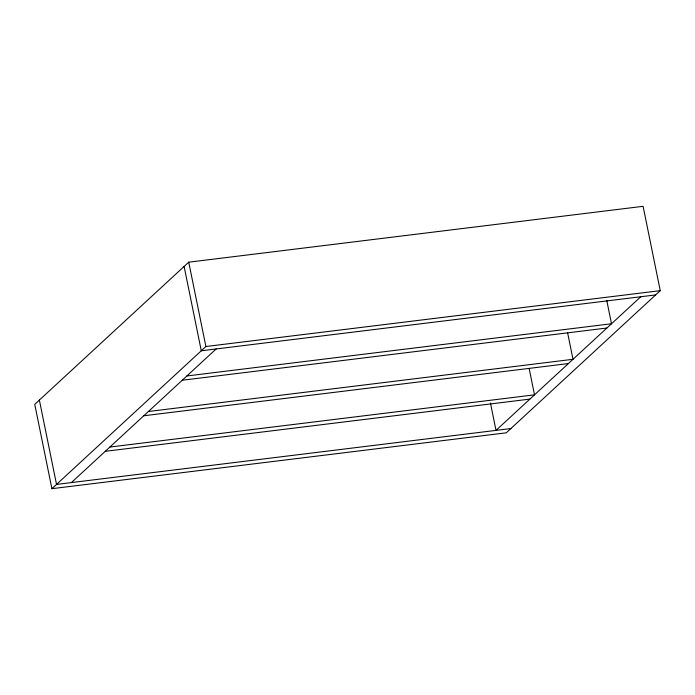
<?xml version="1.0" encoding="UTF-8"?>
<svg xmlns="http://www.w3.org/2000/svg" width="695" height="695" viewBox="0 0 695 695"><rect width="100%" height="100%" fill="white"/><g stroke="black" fill="none" stroke-linecap="round" stroke-linejoin="round"><path stroke-width="1.04" d="M188.736 262.18L34.75 404.342L51.908 488.681L506.264 432.82L660.25 290.658L643.092 206.319L188.736 262.18L205.894 346.518L51.908 488.681M71.394 482.591L216.145 348.959M640.764 296.748L496.013 430.379L490.435 402.97M205.894 346.518L660.25 290.658M655.628 294.923L201.281 350.784L184.123 266.446M186.886 375.969L611.504 323.757L606.787 300.57M182.272 380.235L606.883 328.023M148.391 411.51L573.001 359.298L567.641 332.948M143.769 415.775L568.388 363.563M109.897 447.05L534.507 394.838L529.147 368.489M105.275 451.316L529.885 399.104M510.877 428.554L56.53 484.415L39.372 400.077"/></g></svg>
